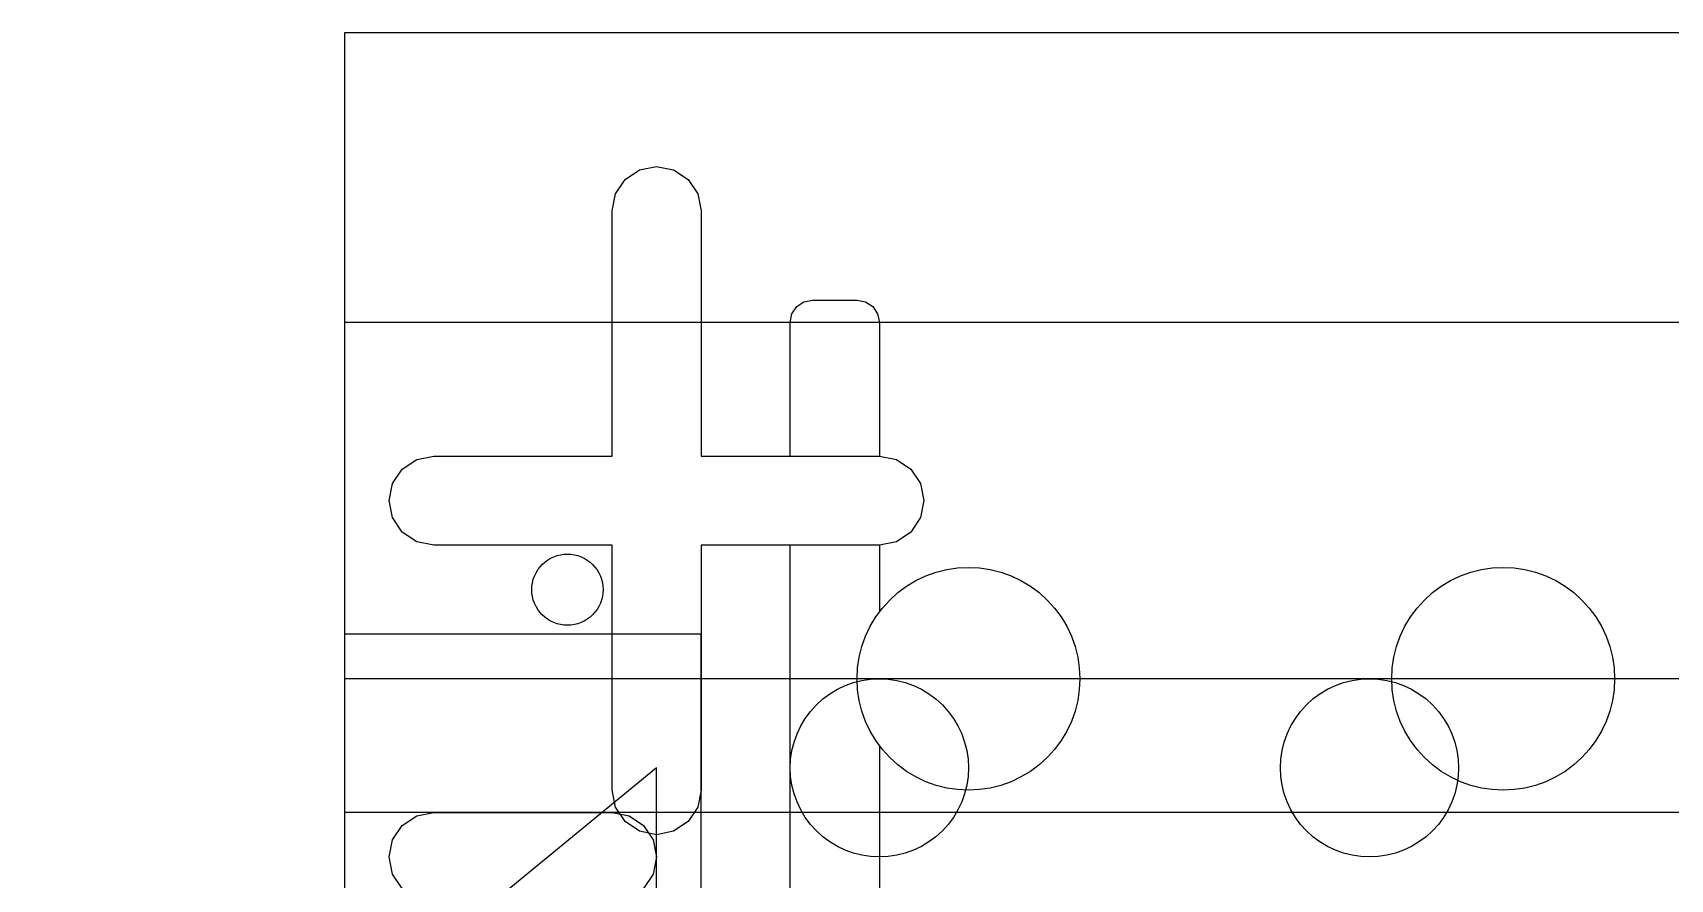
# Model space of a CAD drawing. Header units: millimetres. Extents: x -46 to 130, y -81 to 81.
# Drawn here: x -14 to 59.5, y 43 to 81 of the extents above; entities that cross this region are included whole.
import ezdxf

# ---------------------------------------------------------------- set-up
doc = ezdxf.new("R2010")
doc.units = ezdxf.units.MM

msp = doc.modelspace()

# ---------------------------------------------------------------- linework, layer by layer
at = {"layer": '01_deck_front_t4.0'}
for points in [[(128, -81), (128, 81), (0, 81), (0, -81), (128, -81)], [(16, 47), (15.8478, 46.2346), (15.4142, 45.5858), (14.7654, 45.1522), (14, 45), (13.2346, 45.1522), (12.5858, 45.5858), (12.1522, 46.2346), (12, 47), (12, 58), (4, 58), (3.2346, 58.1522), (2.5858, 58.5858), (2.1522, 59.2346), (2, 60), (2.1522, 60.7654), (2.5858, 61.4142), (3.2346, 61.8478), (4, 62), (12, 62), (12, 73), (12.1522, 73.7654), (12.5858, 74.4142), (13.2346, 74.8478), (14, 75), (14.7654, 74.8478), (15.4142, 74.4142), (15.8478, 73.7654), (16, 73), (16, 62), (24, 62), (24.7654, 61.8478), (25.4142, 61.4142), (25.8478, 60.7654), (26, 60), (25.8478, 59.2346), (25.4142, 58.5858), (24.7654, 58.1522), (24, 58), (16, 58), (16, 47)], [(26.0866, 56.6194), (26.5486, 56.7847), (27.0245, 56.9039), (27.5099, 56.9759), (28, 57), (28.4901, 56.9759), (28.9755, 56.9039), (29.4514, 56.7847), (29.9134, 56.6194), (30.357, 56.4096), (30.7779, 56.1573), (31.172, 55.8651), (31.5355, 55.5355), (31.8651, 55.172), (32.1573, 54.7779), (32.4096, 54.357), (32.6194, 53.9134), (32.7847, 53.4514), (32.9039, 52.9755), (32.9759, 52.4901), (33, 52), (32.9759, 51.5099), (32.9039, 51.0245), (32.7847, 50.5486), (32.6194, 50.0866), (32.4096, 49.643), (32.1573, 49.2221), (31.8651, 48.828), (31.5355, 48.4645), (31.172, 48.1349), (30.7779, 47.8427), (30.357, 47.5904), (29.9134, 47.3806), (29.4514, 47.2153), (28.9755, 47.0961), (28.4901, 47.0241), (28, 47), (27.5099, 47.0241), (27.0245, 47.0961), (26.5486, 47.2153), (26.0866, 47.3806), (25.643, 47.5904), (25.2221, 47.8427), (24.828, 48.1349), (24.4645, 48.4645), (24.1349, 48.828), (23.8427, 49.2221), (23.5904, 49.643), (23.3806, 50.0866), (23.2153, 50.5486), (23.0961, 51.0245), (23.0241, 51.5099), (23, 52), (23.0241, 52.4901), (23.0961, 52.9755), (23.2153, 53.4514), (23.3806, 53.9134), (23.5904, 54.357), (23.8427, 54.7779), (24.1349, 55.172), (24.4645, 55.5355), (24.828, 55.8651), (25.2221, 56.1573), (25.643, 56.4096), (26.0866, 56.6194)], [(52.9755, 56.9039), (53.4514, 56.7847), (53.9134, 56.6194), (54.357, 56.4096), (54.7779, 56.1573), (55.172, 55.8651), (55.5355, 55.5355), (55.8651, 55.172), (56.1573, 54.7779), (56.4096, 54.357), (56.6194, 53.9134), (56.7847, 53.4514), (56.9039, 52.9755), (56.9759, 52.4901), (57, 52), (56.9759, 51.5099), (56.9039, 51.0245), (56.7847, 50.5486), (56.6194, 50.0866), (56.4096, 49.643), (56.1573, 49.2221), (55.8651, 48.828), (55.5355, 48.4645), (55.172, 48.1349), (54.7779, 47.8427), (54.357, 47.5904), (53.9134, 47.3806), (53.4514, 47.2153), (52.9755, 47.0961), (52.4901, 47.0241), (52, 47), (51.5099, 47.0241), (51.0245, 47.0961), (50.5486, 47.2153), (50.0866, 47.3806), (49.643, 47.5904), (49.2221, 47.8427), (48.828, 48.1349), (48.4645, 48.4645), (48.1349, 48.828), (47.8427, 49.2221), (47.5904, 49.643), (47.3806, 50.0866), (47.2153, 50.5486), (47.0961, 51.0245), (47.0241, 51.5099), (47, 52), (47.0241, 52.4901), (47.0961, 52.9755), (47.2153, 53.4514), (47.3806, 53.9134), (47.5904, 54.357), (47.8427, 54.7779), (48.1349, 55.172), (48.4645, 55.5355), (48.828, 55.8651), (49.2221, 56.1573), (49.643, 56.4096), (50.0866, 56.6194), (50.5486, 56.7847), (51.0245, 56.9039), (51.5099, 56.9759), (52, 57), (52.4901, 56.9759), (52.9755, 56.9039)]]:
    msp.add_lwpolyline(points, close=True, dxfattribs=at)
at = {"layer": '02_deck_rear_t4.0'}
for points in [[(128, 81), (0, 81), (0, -81), (128, -81), (128, 81)], [(53.4514, 56.7847), (53.9134, 56.6194), (54.357, 56.4096), (54.7779, 56.1573), (55.172, 55.8651), (55.5355, 55.5355), (55.8651, 55.172), (56.1573, 54.7779), (56.4096, 54.357), (56.6194, 53.9134), (56.7847, 53.4514), (56.9039, 52.9755), (56.9759, 52.4901), (57, 52), (56.9759, 51.5099), (56.9039, 51.0245), (56.7847, 50.5486), (56.6194, 50.0866), (56.4096, 49.643), (56.1573, 49.2221), (55.8651, 48.828), (55.5355, 48.4645), (55.172, 48.1349), (54.7779, 47.8427), (54.357, 47.5904), (53.9134, 47.3806), (53.4514, 47.2153), (52.9755, 47.0961), (52.4901, 47.0241), (52, 47), (51.5099, 47.0241), (51.0245, 47.0961), (50.5486, 47.2153), (50.0866, 47.3806), (49.643, 47.5904), (49.2221, 47.8427), (48.828, 48.1349), (48.4645, 48.4645), (48.1349, 48.828), (47.8427, 49.2221), (47.5904, 49.643), (47.3806, 50.0866), (47.2153, 50.5486), (47.0961, 51.0245), (47.0241, 51.5099), (47, 52), (47.0241, 52.4901), (47.0961, 52.9755), (47.2153, 53.4514), (47.3806, 53.9134), (47.5904, 54.357), (47.8427, 54.7779), (48.1349, 55.172), (48.4645, 55.5355), (48.828, 55.8651), (49.2221, 56.1573), (49.643, 56.4096), (50.0866, 56.6194), (50.5486, 56.7847), (51.0245, 56.9039), (51.5099, 56.9759), (52, 57), (52.4901, 56.9759), (52.9755, 56.9039), (53.4514, 56.7847)]]:
    msp.add_lwpolyline(points, close=True, dxfattribs=at)
msp.add_lwpolyline([(20, -58), (20, 58), (16, 58), (16, 47), (15.8478, 46.2346), (15.4142, 45.5858), (14.7654, 45.1522), (14, 45), (13.2346, 45.1522), (12.5858, 45.5858), (12.1522, 46.2346), (12, 47), (12, 58), (4, 58), (3.2346, 58.1522), (2.5858, 58.5858), (2.1522, 59.2346), (2, 60), (2.1522, 60.7654), (2.5858, 61.4142), (3.2346, 61.8478), (4, 62), (12, 62), (12, 73), (12.1522, 73.7654), (12.5858, 74.4142), (13.2346, 74.8478), (14, 75), (14.7654, 74.8478), (15.4142, 74.4142), (15.8478, 73.7654), (16, 73), (16, 62), (20, 62), (20, 68), (20.0761, 68.3827), (20.2929, 68.7071), (20.6173, 68.9239), (21, 69), (23, 69), (23.3827, 68.9239), (23.7071, 68.7071), (23.9239, 68.3827), (24, 68), (24, 62), (24.7654, 61.8478), (25.4142, 61.4142), (25.8478, 60.7654), (26, 60), (25.8478, 59.2346), (25.4142, 58.5858), (24.7654, 58.1522), (24, 58), (24, 54.99), (24.1349, 55.172), (24.4645, 55.5355), (24.828, 55.8651), (25.2221, 56.1573), (25.643, 56.4096), (26.0866, 56.6194), (26.5486, 56.7847), (27.0245, 56.9039), (27.5099, 56.9759), (28, 57), (28.4901, 56.9759), (28.9755, 56.9039), (29.4514, 56.7847), (29.9134, 56.6194), (30.357, 56.4096), (30.7779, 56.1573), (31.172, 55.8651), (31.5355, 55.5355), (31.8651, 55.172), (32.1573, 54.7779), (32.4096, 54.357), (32.6194, 53.9134), (32.7847, 53.4514), (32.9039, 52.9755), (32.9759, 52.4901), (33, 52), (32.9759, 51.5099), (32.9039, 51.0245), (32.7847, 50.5486), (32.6194, 50.0866), (32.4096, 49.643), (32.1573, 49.2221), (31.8651, 48.828), (31.5355, 48.4645), (31.172, 48.1349), (30.7779, 47.8427), (30.357, 47.5904), (29.9134, 47.3806), (29.4514, 47.2153), (28.9755, 47.0961), (28.4901, 47.0241), (28, 47), (27.5099, 47.0241), (27.0245, 47.0961), (26.5486, 47.2153), (26.0866, 47.3806), (25.643, 47.5904), (25.2221, 47.8427), (24.828, 48.1349), (24.4645, 48.4645), (24.1349, 48.828), (24, 49.01), (24, 36.99)], dxfattribs=at)
at = {"layer": '05_scoop_floor_t6.0'}
msp.add_lwpolyline([(-14, 25), (-14, -25), (14, -48), (14, 48), (-14, 25)], close=True, dxfattribs=at)
at = {"layer": '05c_scoop_wall_R_t26.0'}
msp.add_lwpolyline([(-14, 19), (14, 42), (14, 48), (-14, 25), (-14, 19)], close=True, dxfattribs=at)
at = {"layer": '12_bin_floor_t3.0'}
for points in [[(0, 68), (0, -68), (100, -68), (100, 68), (0, 68)], [(10.6123, 57.4782), (10.7542, 57.4111), (10.8889, 57.3304), (11.015, 57.2368), (11.1314, 57.1314), (11.2368, 57.015), (11.3304, 56.8889), (11.4111, 56.7542), (11.4782, 56.6123), (11.5311, 56.4645), (11.5693, 56.3121), (11.5923, 56.1568), (11.6, 56), (11.5923, 55.8432), (11.5693, 55.6879), (11.5311, 55.5355), (11.4782, 55.3877), (11.4111, 55.2458), (11.3304, 55.1111), (11.2368, 54.985), (11.1314, 54.8686), (11.015, 54.7632), (10.8889, 54.6696), (10.7542, 54.5889), (10.6123, 54.5218), (10.4645, 54.4689), (10.3121, 54.4307), (10.1568, 54.4077), (10, 54.4), (9.8432, 54.4077), (9.6879, 54.4307), (9.5355, 54.4689), (9.3877, 54.5218), (9.2458, 54.5889), (9.1111, 54.6696), (8.985, 54.7632), (8.8686, 54.8686), (8.7632, 54.985), (8.6696, 55.1111), (8.5889, 55.2458), (8.5218, 55.3877), (8.4689, 55.5355), (8.4307, 55.6879), (8.4077, 55.8432), (8.4, 56), (8.4077, 56.1568), (8.4307, 56.3121), (8.4689, 56.4645), (8.5218, 56.6123), (8.5889, 56.7542), (8.6696, 56.8889), (8.7632, 57.015), (8.8686, 57.1314), (8.985, 57.2368), (9.1111, 57.3304), (9.2458, 57.4111), (9.3877, 57.4782), (9.5355, 57.5311), (9.6879, 57.5693), (9.8432, 57.5923), (10, 57.6), (10.1568, 57.5923), (10.3121, 57.5693), (10.4645, 57.5311), (10.6123, 57.4782)], [(27.092, 50.5376), (27.3259, 50.2223), (27.5277, 49.8856), (27.6955, 49.5307), (27.8278, 49.1611), (27.9231, 48.7804), (27.9807, 48.3921), (28, 48), (27.9807, 47.6079), (27.9231, 47.2196), (27.8278, 46.8389), (27.6955, 46.4693), (27.5277, 46.1144), (27.3259, 45.7777), (27.092, 45.4624), (26.8284, 45.1716), (26.5376, 44.908), (26.2223, 44.6741), (25.8856, 44.4723), (25.5307, 44.3045), (25.1611, 44.1722), (24.7804, 44.0769), (24.3921, 44.0193), (24, 44), (23.6079, 44.0193), (23.2196, 44.0769), (22.8389, 44.1722), (22.4693, 44.3045), (22.1144, 44.4723), (21.7777, 44.6741), (21.4624, 44.908), (21.1716, 45.1716), (20.908, 45.4624), (20.6741, 45.7777), (20.4723, 46.1144), (20.3045, 46.4693), (20.1722, 46.8389), (20.0769, 47.2196), (20.0193, 47.6079), (20, 48), (20.0193, 48.3921), (20.0769, 48.7804), (20.1722, 49.1611), (20.3045, 49.5307), (20.4723, 49.8856), (20.6741, 50.2223), (20.908, 50.5376), (21.1716, 50.8284), (21.4624, 51.092), (21.7777, 51.3259), (22.1144, 51.5277), (22.4693, 51.6955), (22.8389, 51.8278), (23.2196, 51.9231), (23.6079, 51.9807), (24, 52), (24.3921, 51.9807), (24.7804, 51.9231), (25.1611, 51.8278), (25.5307, 51.6955), (25.8856, 51.5277), (26.2223, 51.3259), (26.5376, 51.092), (26.8284, 50.8284), (27.092, 50.5376)], [(49.6955, 49.5307), (49.8278, 49.1611), (49.9231, 48.7804), (49.9807, 48.3921), (50, 48), (49.9807, 47.6079), (49.9231, 47.2196), (49.8278, 46.8389), (49.6955, 46.4693), (49.5277, 46.1144), (49.3259, 45.7777), (49.092, 45.4624), (48.8284, 45.1716), (48.5376, 44.908), (48.2223, 44.6741), (47.8856, 44.4723), (47.5307, 44.3045), (47.1611, 44.1722), (46.7804, 44.0769), (46.3921, 44.0193), (46, 44), (45.6079, 44.0193), (45.2196, 44.0769), (44.8389, 44.1722), (44.4693, 44.3045), (44.1144, 44.4723), (43.7777, 44.6741), (43.4624, 44.908), (43.1716, 45.1716), (42.908, 45.4624), (42.6741, 45.7777), (42.4723, 46.1144), (42.3045, 46.4693), (42.1722, 46.8389), (42.0769, 47.2196), (42.0193, 47.6079), (42, 48), (42.0193, 48.3921), (42.0769, 48.7804), (42.1722, 49.1611), (42.3045, 49.5307), (42.4723, 49.8856), (42.6741, 50.2223), (42.908, 50.5376), (43.1716, 50.8284), (43.4624, 51.092), (43.7777, 51.3259), (44.1144, 51.5277), (44.4693, 51.6955), (44.8389, 51.8278), (45.2196, 51.9231), (45.6079, 51.9807), (46, 52), (46.3921, 51.9807), (46.7804, 51.9231), (47.1611, 51.8278), (47.5307, 51.6955), (47.8856, 51.5277), (48.2223, 51.3259), (48.5376, 51.092), (48.8284, 50.8284), (49.092, 50.5376), (49.3259, 50.2223), (49.5277, 49.8856), (49.6955, 49.5307)]]:
    msp.add_lwpolyline(points, close=True, dxfattribs=at)
at = {"layer": '13_bin_side_t3.0'}
msp.add_lwpolyline([(100, 52), (0, 52), (0, 0), (42.8, 0), (42.6469, 0.0304), (42.5172, 0.1172), (42.4304, 0.2469), (42.4, 0.4), (42.4, 9.6), (42.4304, 9.7531), (42.5172, 9.8828), (42.6469, 9.9696), (42.8, 10), (45.2, 10), (45.3531, 9.9696), (45.4828, 9.8828), (45.5696, 9.7531), (45.6, 9.6), (45.6, 0.4), (45.5696, 0.2469), (45.4828, 0.1172), (45.3531, 0.0304), (45.2, 0), (86.8, 0)], dxfattribs=at)
at = {"layer": '14_bin_divider_t3.0'}
msp.add_lwpolyline([(130, 9.6), (130, 46), (0, 46), (0, 9.6), (0.0304, 9.7531), (0.1172, 9.8828), (0.2469, 9.9696), (0.4, 10), (129.6, 10), (129.7531, 9.9696), (129.8828, 9.8828), (129.9696, 9.7531), (130, 9.6)], close=True, dxfattribs=at)
at = {"layer": '20_bumper_front_t10.0'}
for points in [[(16, -54), (16, 54), (0, 54), (0, -54), (16, -54)], [(3.2346, 45.8478), (4, 46), (12, 46), (12.7654, 45.8478), (13.4142, 45.4142), (13.8478, 44.7654), (14, 44), (13.8478, 43.2346), (13.4142, 42.5858), (12.7654, 42.1522), (12, 42), (4, 42), (3.2346, 42.1522), (2.5858, 42.5858), (2.1522, 43.2346), (2, 44), (2.1522, 44.7654), (2.5858, 45.4142), (3.2346, 45.8478)]]:
    msp.add_lwpolyline(points, close=True, dxfattribs=at)

doc.saveas('drawing.dxf')
